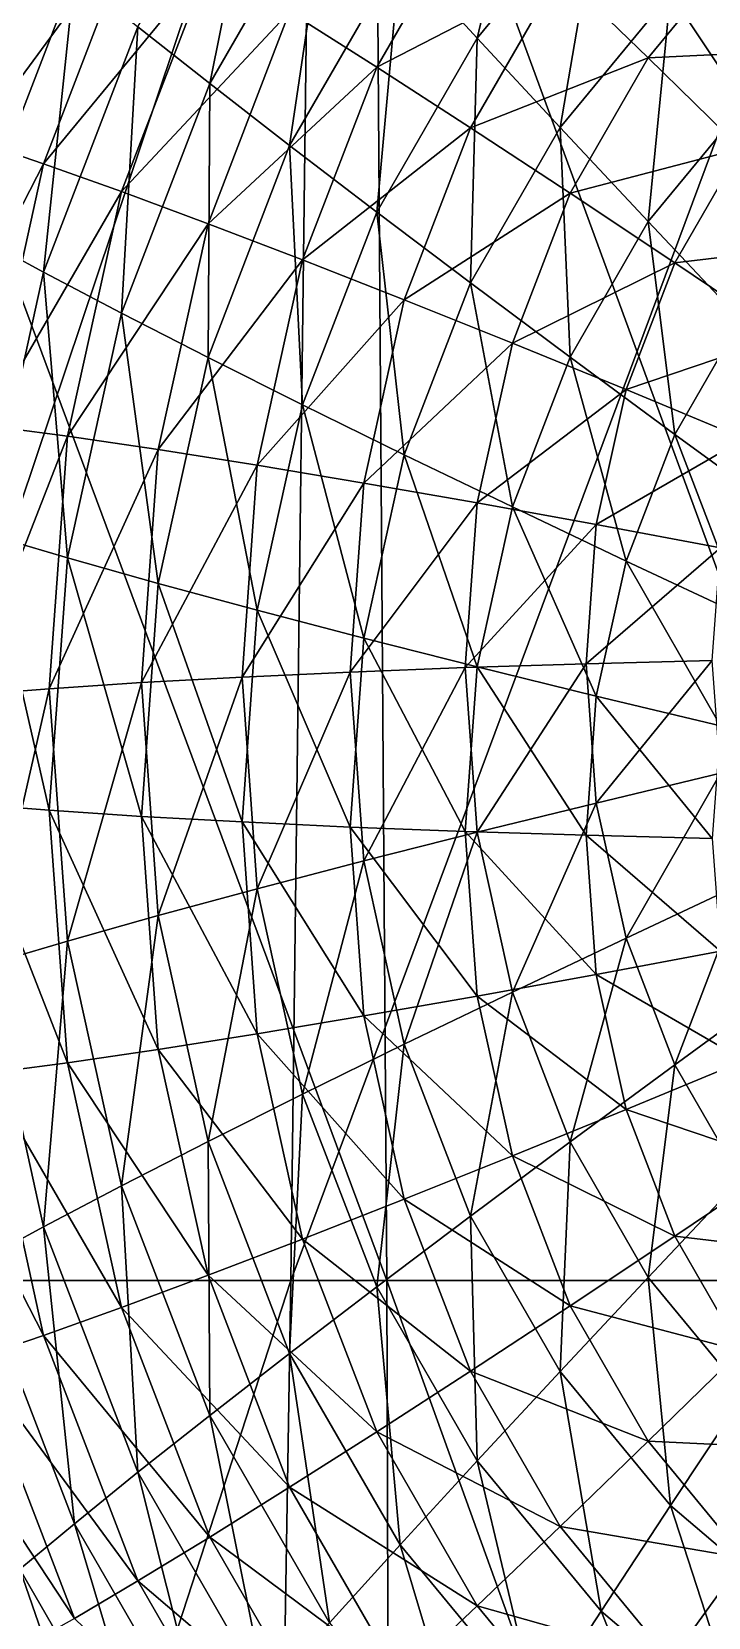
# Model space of a CAD drawing. Header units: metres. Extents: x -4.19 to 4.19, y -6.6 to 2.07.
# Drawn here: x -0.622 to -0.276, y -4.544 to -3.733 of the extents above; entities that cross this region are included whole.
import ezdxf

# ---------------------------------------------------------------- set-up
doc = ezdxf.new("R2010")
doc.units = ezdxf.units.M

msp = doc.modelspace()

# ---------------------------------------------------------------- linework, layer by layer
at = {"layer": 'Cockpit'}
for points in [[(-0.39392, -3.73626, 0.54718), (-0.43334, -3.69329, 0.54574), (-0.36361, -3.60873, 0.56683)], [(-0.39392, -3.73626, 0.54718), (-0.36361, -3.60873, 0.56683), (-0.33054, -3.65939, 0.56635)], [(-0.53073, -3.75956, 0.51597), (-0.56752, -3.73044, 0.50896), (-0.502, -3.61695, 0.53726)], [(-0.53073, -3.75956, 0.51597), (-0.502, -3.61695, 0.53726), (-0.46946, -3.65342, 0.54243)], [(-0.68132, -3.77888, 0.29154), (-0.6, -3.65576, 0.30629), (-0.62791, -3.63996, 0.32618)], [(-0.68132, -3.77888, 0.29154), (-0.65104, -3.78851, 0.27319), (-0.6, -3.65576, 0.30629)], [(-0.65104, -3.78851, 0.27319), (-0.56752, -3.67494, 0.28634), (-0.6, -3.65576, 0.30629)], [(-0.4899, -3.79126, 0.52132), (-0.53073, -3.75956, 0.51597), (-0.46946, -3.65342, 0.54243)], [(-0.4899, -3.79126, 0.52132), (-0.46946, -3.65342, 0.54243), (-0.43334, -3.69329, 0.54574)], [(-0.4899, -3.72284, 0.24688), (-0.44534, -3.75119, 0.22766), (-0.39392, -3.66213, 0.24986)], [(-0.44534, -3.75119, 0.22766), (-0.35151, -3.70273, 0.2288), (-0.39392, -3.66213, 0.24986)], [(-0.35151, -3.782, 0.54672), (-0.39392, -3.73626, 0.54718), (-0.33054, -3.65939, 0.56635)], [(-0.35151, -3.782, 0.54672), (-0.33054, -3.65939, 0.56635), (-0.29495, -3.7134, 0.56383)], [(-0.25711, -3.77036, 0.55929), (-0.29495, -3.7134, 0.56383), (-0.22943, -3.65776, 0.5777)], [(-0.65104, -3.78851, 0.27319), (-0.6158, -3.8005, 0.25504), (-0.56752, -3.67494, 0.28634)], [(-0.65104, -3.83689, 0.46725), (-0.62791, -3.68086, 0.49021), (-0.6, -3.70414, 0.50035)], [(-0.6158, -3.8005, 0.25504), (-0.53073, -3.69735, 0.26649), (-0.56752, -3.67494, 0.28634)], [(-0.35151, -3.70273, 0.2288), (-0.30642, -3.74635, 0.20826), (-0.25711, -3.68655, 0.22317)], [(-0.30642, -3.74635, 0.20826), (-0.21732, -3.74212, 0.20101), (-0.25711, -3.68655, 0.22317)], [(-0.6158, -3.8005, 0.25504), (-0.57588, -3.81478, 0.23721), (-0.53073, -3.69735, 0.26649)], [(-0.57588, -3.81478, 0.23721), (-0.4899, -3.72284, 0.24688), (-0.53073, -3.69735, 0.26649)], [(-0.44534, -3.82532, 0.52498), (-0.4899, -3.79126, 0.52132), (-0.43334, -3.69329, 0.54574)], [(-0.44534, -3.82532, 0.52498), (-0.43334, -3.69329, 0.54574), (-0.39392, -3.73626, 0.54718)], [(-0.6158, -3.85601, 0.47765), (-0.65104, -3.83689, 0.46725), (-0.6, -3.70414, 0.50035)], [(-0.6158, -3.85601, 0.47765), (-0.6, -3.70414, 0.50035), (-0.56752, -3.73044, 0.50896)], [(-0.44534, -3.75119, 0.22766), (-0.39738, -3.7822, 0.20898), (-0.35151, -3.70273, 0.2288)], [(-0.39738, -3.7822, 0.20898), (-0.30642, -3.74635, 0.20826), (-0.35151, -3.70273, 0.2288)], [(-0.30642, -3.83015, 0.54438), (-0.35151, -3.782, 0.54672), (-0.29495, -3.7134, 0.56383)], [(-0.30642, -3.83015, 0.54438), (-0.29495, -3.7134, 0.56383), (-0.25711, -3.77036, 0.55929)], [(-0.57588, -3.81478, 0.23721), (-0.53157, -3.83123, 0.21985), (-0.4899, -3.72284, 0.24688)], [(-0.53157, -3.83123, 0.21985), (-0.44534, -3.75119, 0.22766), (-0.4899, -3.72284, 0.24688)], [(-0.57588, -3.87698, 0.48669), (-0.6158, -3.85601, 0.47765), (-0.56752, -3.73044, 0.50896)], [(-0.57588, -3.87698, 0.48669), (-0.56752, -3.73044, 0.50896), (-0.53073, -3.75956, 0.51597)], [(-0.39738, -3.86146, 0.52691), (-0.44534, -3.82532, 0.52498), (-0.39392, -3.73626, 0.54718)], [(-0.39738, -3.86146, 0.52691), (-0.39392, -3.73626, 0.54718), (-0.35151, -3.782, 0.54672)], [(-0.30642, -3.74635, 0.20826), (-0.25899, -3.79266, 0.18841), (-0.21732, -3.74212, 0.20101)], [(-0.53157, -3.83123, 0.21985), (-0.48322, -3.84972, 0.20309), (-0.44534, -3.75119, 0.22766)], [(-0.48322, -3.84972, 0.20309), (-0.39738, -3.7822, 0.20898), (-0.44534, -3.75119, 0.22766)], [(-0.39738, -3.7822, 0.20898), (-0.34641, -3.81562, 0.19099), (-0.30642, -3.74635, 0.20826)], [(-0.34641, -3.81562, 0.19099), (-0.25899, -3.79266, 0.18841), (-0.30642, -3.74635, 0.20826)], [(-0.53157, -3.89965, 0.49429), (-0.57588, -3.87698, 0.48669), (-0.53073, -3.75956, 0.51597)], [(-0.53157, -3.89965, 0.49429), (-0.53073, -3.75956, 0.51597), (-0.4899, -3.79126, 0.52132)], [(-0.25899, -3.88037, 0.54016), (-0.30642, -3.83015, 0.54438), (-0.25711, -3.77036, 0.55929)], [(-0.48322, -3.84972, 0.20309), (-0.43119, -3.87012, 0.18706), (-0.39738, -3.7822, 0.20898)], [(-0.43119, -3.87012, 0.18706), (-0.34641, -3.81562, 0.19099), (-0.39738, -3.7822, 0.20898)], [(-0.34641, -3.89943, 0.52711), (-0.39738, -3.86146, 0.52691), (-0.35151, -3.782, 0.54672)], [(-0.34641, -3.89943, 0.52711), (-0.35151, -3.782, 0.54672), (-0.30642, -3.83015, 0.54438)], [(-0.68229, -3.92999, 0.23792), (-0.6158, -3.8005, 0.25504), (-0.65104, -3.78851, 0.27319)], [(-0.48322, -3.92385, 0.50041), (-0.53157, -3.89965, 0.49429), (-0.4899, -3.79126, 0.52132)], [(-0.48322, -3.92385, 0.50041), (-0.4899, -3.79126, 0.52132), (-0.44534, -3.82532, 0.52498)], [(-0.34641, -3.81562, 0.19099), (-0.2928, -3.85122, 0.17381), (-0.25899, -3.79266, 0.18841)], [(-0.2928, -3.85122, 0.17381), (-0.2096, -3.84132, 0.1694), (-0.25899, -3.79266, 0.18841)], [(-0.68229, -3.92999, 0.23792), (-0.64536, -3.93433, 0.22167), (-0.6158, -3.8005, 0.25504)], [(-0.64536, -3.93433, 0.22167), (-0.57588, -3.81478, 0.23721), (-0.6158, -3.8005, 0.25504)], [(-0.64536, -3.93433, 0.22167), (-0.60352, -3.93993, 0.20601), (-0.57588, -3.81478, 0.23721)], [(-0.60352, -3.93993, 0.20601), (-0.53157, -3.83123, 0.21985), (-0.57588, -3.81478, 0.23721)], [(-0.43119, -3.87012, 0.18706), (-0.37588, -3.89227, 0.17188), (-0.34641, -3.81562, 0.19099)], [(-0.37588, -3.89227, 0.17188), (-0.2928, -3.85122, 0.17381), (-0.34641, -3.81562, 0.19099)], [(-0.43119, -3.94939, 0.50499), (-0.48322, -3.92385, 0.50041), (-0.44534, -3.82532, 0.52498)], [(-0.43119, -3.94939, 0.50499), (-0.44534, -3.82532, 0.52498), (-0.39738, -3.86146, 0.52691)], [(-0.60352, -3.93993, 0.20601), (-0.55709, -3.94675, 0.19105), (-0.53157, -3.83123, 0.21985)], [(-0.55709, -3.94675, 0.19105), (-0.48322, -3.84972, 0.20309), (-0.53157, -3.83123, 0.21985)], [(-0.2928, -3.93892, 0.52556), (-0.34641, -3.89943, 0.52711), (-0.30642, -3.83015, 0.54438)], [(-0.2928, -3.93892, 0.52556), (-0.30642, -3.83015, 0.54438), (-0.25899, -3.88037, 0.54016)], [(-0.64536, -3.98983, 0.44429), (-0.65104, -3.83689, 0.46725), (-0.6158, -3.85601, 0.47765)], [(-0.2928, -3.85122, 0.17381), (-0.23696, -3.8887, 0.15758), (-0.2096, -3.84132, 0.1694)], [(-0.55709, -3.94675, 0.19105), (-0.50642, -3.95473, 0.17691), (-0.48322, -3.84972, 0.20309)], [(-0.50642, -3.95473, 0.17691), (-0.43119, -3.87012, 0.18706), (-0.48322, -3.84972, 0.20309)], [(-0.37588, -3.89227, 0.17188), (-0.3177, -3.916, 0.15766), (-0.2928, -3.85122, 0.17381)], [(-0.3177, -3.916, 0.15766), (-0.23696, -3.8887, 0.15758), (-0.2928, -3.85122, 0.17381)], [(-0.60352, -4.00213, 0.45549), (-0.64536, -3.98983, 0.44429), (-0.6158, -3.85601, 0.47765)], [(-0.60352, -4.00213, 0.45549), (-0.6158, -3.85601, 0.47765), (-0.57588, -3.87698, 0.48669)], [(-0.37588, -3.97607, 0.508), (-0.43119, -3.94939, 0.50499), (-0.39738, -3.86146, 0.52691)], [(-0.37588, -3.97607, 0.508), (-0.39738, -3.86146, 0.52691), (-0.34641, -3.89943, 0.52711)], [(-0.50642, -3.95473, 0.17691), (-0.45189, -3.96382, 0.1637), (-0.43119, -3.87012, 0.18706)], [(-0.45189, -3.96382, 0.1637), (-0.37588, -3.89227, 0.17188), (-0.43119, -3.87012, 0.18706)], [(-0.55709, -4.01517, 0.46549), (-0.60352, -4.00213, 0.45549), (-0.57588, -3.87698, 0.48669)], [(-0.55709, -4.01517, 0.46549), (-0.57588, -3.87698, 0.48669), (-0.53157, -3.89965, 0.49429)], [(-0.23696, -3.97964, 0.52229), (-0.2928, -3.93892, 0.52556), (-0.25899, -3.88037, 0.54016)], [(-0.45189, -3.96382, 0.1637), (-0.39392, -3.97395, 0.15151), (-0.37588, -3.89227, 0.17188)], [(-0.39392, -3.97395, 0.15151), (-0.3177, -3.916, 0.15766), (-0.37588, -3.89227, 0.17188)], [(-0.3177, -3.916, 0.15766), (-0.25711, -3.94113, 0.14451), (-0.23696, -3.8887, 0.15758)], [(-0.50642, -4.02886, 0.47423), (-0.55709, -4.01517, 0.46549), (-0.53157, -3.89965, 0.49429)], [(-0.50642, -4.02886, 0.47423), (-0.53157, -3.89965, 0.49429), (-0.48322, -3.92385, 0.50041)], [(-0.3177, -4.0037, 0.50941), (-0.37588, -3.97607, 0.508), (-0.34641, -3.89943, 0.52711)], [(-0.3177, -4.0037, 0.50941), (-0.34641, -3.89943, 0.52711), (-0.2928, -3.93892, 0.52556)], [(-0.39392, -3.97395, 0.15151), (-0.33296, -3.98504, 0.14044), (-0.3177, -3.916, 0.15766)], [(-0.33296, -3.98504, 0.14044), (-0.25711, -3.94113, 0.14451), (-0.3177, -3.916, 0.15766)], [(-0.45189, -4.04309, 0.48162), (-0.50642, -4.02886, 0.47423), (-0.48322, -3.92385, 0.50041)], [(-0.45189, -4.04309, 0.48162), (-0.48322, -3.92385, 0.50041), (-0.43119, -3.94939, 0.50499)], [(-0.65532, -4.07235, 0.18726), (-0.60352, -3.93993, 0.20601), (-0.64536, -3.93433, 0.22167)], [(-0.65532, -4.07235, 0.18726), (-0.61283, -4.069, 0.17383), (-0.60352, -3.93993, 0.20601)], [(-0.61283, -4.069, 0.17383), (-0.55709, -3.94675, 0.19105), (-0.60352, -3.93993, 0.20601)], [(-0.25711, -4.03206, 0.50922), (-0.3177, -4.0037, 0.50941), (-0.2928, -3.93892, 0.52556)], [(-0.25711, -4.03206, 0.50922), (-0.2928, -3.93892, 0.52556), (-0.23696, -3.97964, 0.52229)], [(-0.61283, -4.069, 0.17383), (-0.56568, -4.06589, 0.16134), (-0.55709, -3.94675, 0.19105)], [(-0.56568, -4.06589, 0.16134), (-0.50642, -3.95473, 0.17691), (-0.55709, -3.94675, 0.19105)], [(-0.33296, -3.98504, 0.14044), (-0.26946, -3.99701, 0.13058), (-0.25711, -3.94113, 0.14451)], [(-0.56568, -4.06589, 0.16134), (-0.51423, -4.06304, 0.14991), (-0.50642, -3.95473, 0.17691)], [(-0.51423, -4.06304, 0.14991), (-0.45189, -3.96382, 0.1637), (-0.50642, -3.95473, 0.17691)], [(-0.39392, -4.05776, 0.48763), (-0.45189, -4.04309, 0.48162), (-0.43119, -3.94939, 0.50499)], [(-0.39392, -4.05776, 0.48763), (-0.43119, -3.94939, 0.50499), (-0.37588, -3.97607, 0.508)], [(-0.51423, -4.06304, 0.14991), (-0.45886, -4.06047, 0.1396), (-0.45189, -3.96382, 0.1637)], [(-0.45886, -4.06047, 0.1396), (-0.39392, -3.97395, 0.15151), (-0.45189, -3.96382, 0.1637)], [(-0.45886, -4.06047, 0.1396), (-0.4, -4.0582, 0.13051), (-0.39392, -3.97395, 0.15151)], [(-0.4, -4.0582, 0.13051), (-0.33296, -3.98504, 0.14044), (-0.39392, -3.97395, 0.15151)], [(-0.33296, -4.07274, 0.4922), (-0.39392, -4.05776, 0.48763), (-0.37588, -3.97607, 0.508)], [(-0.33296, -4.07274, 0.4922), (-0.37588, -3.97607, 0.508), (-0.3177, -4.0037, 0.50941)], [(-0.4, -4.0582, 0.13051), (-0.33809, -4.05625, 0.12269), (-0.33296, -3.98504, 0.14044)], [(-0.33809, -4.05625, 0.12269), (-0.26946, -3.99701, 0.13058), (-0.33296, -3.98504, 0.14044)], [(-0.61283, -4.1312, 0.4233), (-0.65532, -4.12785, 0.40987), (-0.64536, -3.98983, 0.44429)], [(-0.61283, -4.1312, 0.4233), (-0.64536, -3.98983, 0.44429), (-0.60352, -4.00213, 0.45549)], [(-0.33809, -4.05625, 0.12269), (-0.27361, -4.05463, 0.11621), (-0.26946, -3.99701, 0.13058)], [(-0.56568, -4.13431, 0.43579), (-0.61283, -4.1312, 0.4233), (-0.60352, -4.00213, 0.45549)], [(-0.56568, -4.13431, 0.43579), (-0.60352, -4.00213, 0.45549), (-0.55709, -4.01517, 0.46549)], [(-0.26946, -4.08794, 0.49529), (-0.33296, -4.07274, 0.4922), (-0.3177, -4.0037, 0.50941)], [(-0.26946, -4.08794, 0.49529), (-0.3177, -4.0037, 0.50941), (-0.25711, -4.03206, 0.50922)], [(-0.51423, -4.13716, 0.44722), (-0.56568, -4.13431, 0.43579), (-0.55709, -4.01517, 0.46549)], [(-0.51423, -4.13716, 0.44722), (-0.55709, -4.01517, 0.46549), (-0.50642, -4.02886, 0.47423)], [(-0.45886, -4.13973, 0.45753), (-0.51423, -4.13716, 0.44722), (-0.50642, -4.02886, 0.47423)], [(-0.45886, -4.13973, 0.45753), (-0.50642, -4.02886, 0.47423), (-0.45189, -4.04309, 0.48162)], [(-0.4, -4.142, 0.46663), (-0.45886, -4.13973, 0.45753), (-0.45189, -4.04309, 0.48162)], [(-0.4, -4.142, 0.46663), (-0.45189, -4.04309, 0.48162), (-0.39392, -4.05776, 0.48763)], [(-0.50642, -4.17134, 0.1229), (-0.45886, -4.06047, 0.1396), (-0.51423, -4.06304, 0.14991)], [(-0.50642, -4.17134, 0.1229), (-0.45189, -4.15711, 0.11551), (-0.45886, -4.06047, 0.1396)], [(-0.45189, -4.15711, 0.11551), (-0.4, -4.0582, 0.13051), (-0.45886, -4.06047, 0.1396)], [(-0.45189, -4.15711, 0.11551), (-0.39392, -4.14244, 0.1095), (-0.4, -4.0582, 0.13051)], [(-0.39392, -4.14244, 0.1095), (-0.33809, -4.05625, 0.12269), (-0.4, -4.0582, 0.13051)], [(-0.33809, -4.14395, 0.47444), (-0.4, -4.142, 0.46663), (-0.39392, -4.05776, 0.48763)], [(-0.39392, -4.14244, 0.1095), (-0.33296, -4.12746, 0.10493), (-0.33809, -4.05625, 0.12269)], [(-0.33809, -4.14395, 0.47444), (-0.39392, -4.05776, 0.48763), (-0.33296, -4.07274, 0.4922)], [(-0.33296, -4.12746, 0.10493), (-0.27361, -4.05463, 0.11621), (-0.33809, -4.05625, 0.12269)], [(-0.33296, -4.12746, 0.10493), (-0.26946, -4.11226, 0.10184), (-0.27361, -4.05463, 0.11621)], [(-0.64536, -4.21037, 0.15285), (-0.61283, -4.069, 0.17383), (-0.65532, -4.07235, 0.18726)], [(-0.64536, -4.21037, 0.15285), (-0.60352, -4.19807, 0.14165), (-0.61283, -4.069, 0.17383)], [(-0.60352, -4.19807, 0.14165), (-0.56568, -4.06589, 0.16134), (-0.61283, -4.069, 0.17383)], [(-0.60352, -4.19807, 0.14165), (-0.55709, -4.18503, 0.13164), (-0.56568, -4.06589, 0.16134)], [(-0.55709, -4.18503, 0.13164), (-0.51423, -4.06304, 0.14991), (-0.56568, -4.06589, 0.16134)], [(-0.55709, -4.18503, 0.13164), (-0.50642, -4.17134, 0.1229), (-0.51423, -4.06304, 0.14991)], [(-0.27361, -4.14557, 0.48092), (-0.33809, -4.14395, 0.47444), (-0.33296, -4.07274, 0.4922)], [(-0.27361, -4.14557, 0.48092), (-0.33296, -4.07274, 0.4922), (-0.26946, -4.08794, 0.49529)], [(-0.3177, -4.1965, 0.08772), (-0.26946, -4.11226, 0.10184), (-0.33296, -4.12746, 0.10493)], [(-0.3177, -4.1965, 0.08772), (-0.25711, -4.16814, 0.08791), (-0.26946, -4.11226, 0.10184)], [(-0.60352, -4.26027, 0.39112), (-0.65532, -4.12785, 0.40987), (-0.61283, -4.1312, 0.4233)], [(-0.60352, -4.26027, 0.39112), (-0.64536, -4.26587, 0.37546), (-0.65532, -4.12785, 0.40987)], [(-0.55709, -4.25345, 0.40608), (-0.61283, -4.1312, 0.4233), (-0.56568, -4.13431, 0.43579)], [(-0.55709, -4.25345, 0.40608), (-0.60352, -4.26027, 0.39112), (-0.61283, -4.1312, 0.4233)], [(-0.50642, -4.24547, 0.42022), (-0.56568, -4.13431, 0.43579), (-0.51423, -4.13716, 0.44722)], [(-0.50642, -4.24547, 0.42022), (-0.55709, -4.25345, 0.40608), (-0.56568, -4.13431, 0.43579)], [(-0.37588, -4.22413, 0.08913), (-0.33296, -4.12746, 0.10493), (-0.39392, -4.14244, 0.1095)], [(-0.37588, -4.22413, 0.08913), (-0.3177, -4.1965, 0.08772), (-0.33296, -4.12746, 0.10493)], [(-0.45189, -4.23638, 0.43343), (-0.51423, -4.13716, 0.44722), (-0.45886, -4.13973, 0.45753)], [(-0.45189, -4.23638, 0.43343), (-0.50642, -4.24547, 0.42022), (-0.51423, -4.13716, 0.44722)], [(-0.39392, -4.22625, 0.44562), (-0.45886, -4.13973, 0.45753), (-0.4, -4.142, 0.46663)], [(-0.39392, -4.22625, 0.44562), (-0.45189, -4.23638, 0.43343), (-0.45886, -4.13973, 0.45753)], [(-0.43119, -4.25081, 0.09214), (-0.39392, -4.14244, 0.1095), (-0.45189, -4.15711, 0.11551)], [(-0.43119, -4.25081, 0.09214), (-0.37588, -4.22413, 0.08913), (-0.39392, -4.14244, 0.1095)], [(-0.33296, -4.21516, 0.45669), (-0.4, -4.142, 0.46663), (-0.33809, -4.14395, 0.47444)], [(-0.33296, -4.21516, 0.45669), (-0.39392, -4.22625, 0.44562), (-0.4, -4.142, 0.46663)], [(-0.26946, -4.20319, 0.46655), (-0.33809, -4.14395, 0.47444), (-0.27361, -4.14557, 0.48092)], [(-0.26946, -4.20319, 0.46655), (-0.33296, -4.21516, 0.45669), (-0.33809, -4.14395, 0.47444)], [(-0.48322, -4.27635, 0.09672), (-0.45189, -4.15711, 0.11551), (-0.50642, -4.17134, 0.1229)], [(-0.48322, -4.27635, 0.09672), (-0.43119, -4.25081, 0.09214), (-0.45189, -4.15711, 0.11551)], [(-0.53157, -4.30055, 0.10284), (-0.50642, -4.17134, 0.1229), (-0.55709, -4.18503, 0.13164)], [(-0.53157, -4.30055, 0.10284), (-0.48322, -4.27635, 0.09672), (-0.50642, -4.17134, 0.1229)], [(-0.2928, -4.26128, 0.07157), (-0.25711, -4.16814, 0.08791), (-0.3177, -4.1965, 0.08772)], [(-0.2928, -4.26128, 0.07157), (-0.23696, -4.22056, 0.07484), (-0.25711, -4.16814, 0.08791)], [(-0.57588, -4.32322, 0.11044), (-0.55709, -4.18503, 0.13164), (-0.60352, -4.19807, 0.14165)], [(-0.57588, -4.32322, 0.11044), (-0.53157, -4.30055, 0.10284), (-0.55709, -4.18503, 0.13164)], [(-0.6158, -4.34419, 0.11948), (-0.60352, -4.19807, 0.14165), (-0.64536, -4.21037, 0.15285)], [(-0.6158, -4.34419, 0.11948), (-0.57588, -4.32322, 0.11044), (-0.60352, -4.19807, 0.14165)], [(-0.34641, -4.30077, 0.07002), (-0.3177, -4.1965, 0.08772), (-0.37588, -4.22413, 0.08913)], [(-0.34641, -4.30077, 0.07002), (-0.2928, -4.26128, 0.07157), (-0.3177, -4.1965, 0.08772)], [(-0.25711, -4.25907, 0.45262), (-0.33296, -4.21516, 0.45669), (-0.26946, -4.20319, 0.46655)], [(-0.65104, -4.36331, 0.12988), (-0.6158, -4.34419, 0.11948), (-0.64536, -4.21037, 0.15285)], [(-0.3177, -4.2842, 0.43947), (-0.39392, -4.22625, 0.44562), (-0.33296, -4.21516, 0.45669)], [(-0.25711, -4.25907, 0.45262), (-0.3177, -4.2842, 0.43947), (-0.33296, -4.21516, 0.45669)], [(-0.39738, -4.33873, 0.07022), (-0.37588, -4.22413, 0.08913), (-0.43119, -4.25081, 0.09214)], [(-0.39738, -4.33873, 0.07022), (-0.34641, -4.30077, 0.07002), (-0.37588, -4.22413, 0.08913)], [(-0.25899, -4.31983, 0.05697), (-0.23696, -4.22056, 0.07484), (-0.2928, -4.26128, 0.07157)], [(-0.37588, -4.30793, 0.42525), (-0.45189, -4.23638, 0.43343), (-0.39392, -4.22625, 0.44562)], [(-0.3177, -4.2842, 0.43947), (-0.37588, -4.30793, 0.42525), (-0.39392, -4.22625, 0.44562)], [(-0.43119, -4.33008, 0.41007), (-0.50642, -4.24547, 0.42022), (-0.45189, -4.23638, 0.43343)], [(-0.37588, -4.30793, 0.42525), (-0.43119, -4.33008, 0.41007), (-0.45189, -4.23638, 0.43343)], [(-0.48322, -4.35048, 0.39404), (-0.55709, -4.25345, 0.40608), (-0.50642, -4.24547, 0.42022)], [(-0.43119, -4.33008, 0.41007), (-0.48322, -4.35048, 0.39404), (-0.50642, -4.24547, 0.42022)], [(-0.53157, -4.36897, 0.37728), (-0.60352, -4.26027, 0.39112), (-0.55709, -4.25345, 0.40608)], [(-0.48322, -4.35048, 0.39404), (-0.53157, -4.36897, 0.37728), (-0.55709, -4.25345, 0.40608)], [(-0.44533, -4.37488, 0.07216), (-0.43119, -4.25081, 0.09214), (-0.48322, -4.27635, 0.09672)], [(-0.44533, -4.37488, 0.07216), (-0.39738, -4.33873, 0.07022), (-0.43119, -4.25081, 0.09214)], [(-0.57588, -4.38542, 0.35992), (-0.64536, -4.26587, 0.37546), (-0.60352, -4.26027, 0.39112)], [(-0.53157, -4.36897, 0.37728), (-0.57588, -4.38542, 0.35992), (-0.60352, -4.26027, 0.39112)], [(-0.30642, -4.37004, 0.05275), (-0.2928, -4.26128, 0.07157), (-0.34641, -4.30077, 0.07002)], [(-0.23696, -4.3115, 0.43955), (-0.3177, -4.2842, 0.43947), (-0.25711, -4.25907, 0.45262)], [(-0.30642, -4.37004, 0.05275), (-0.25899, -4.31983, 0.05697), (-0.2928, -4.26128, 0.07157)], [(-0.6158, -4.3997, 0.34209), (-0.68229, -4.27021, 0.35921), (-0.64536, -4.26587, 0.37546)], [(-0.6158, -4.3997, 0.34209), (-0.65104, -4.41169, 0.32394), (-0.68229, -4.27021, 0.35921)], [(-0.57588, -4.38542, 0.35992), (-0.6158, -4.3997, 0.34209), (-0.64536, -4.26587, 0.37546)], [(-0.4899, -4.40894, 0.07581), (-0.48322, -4.27635, 0.09672), (-0.53157, -4.30055, 0.10284)], [(-0.4899, -4.40894, 0.07581), (-0.44533, -4.37488, 0.07216), (-0.48322, -4.27635, 0.09672)], [(-0.2928, -4.34898, 0.42332), (-0.37588, -4.30793, 0.42525), (-0.3177, -4.2842, 0.43947)], [(-0.23696, -4.3115, 0.43955), (-0.2928, -4.34898, 0.42332), (-0.3177, -4.2842, 0.43947)], [(-0.53073, -4.44064, 0.08117), (-0.53157, -4.30055, 0.10284), (-0.57588, -4.32322, 0.11044)], [(-0.53073, -4.44064, 0.08117), (-0.4899, -4.40894, 0.07581), (-0.53157, -4.30055, 0.10284)], [(-0.35151, -4.4182, 0.05041), (-0.34641, -4.30077, 0.07002), (-0.39738, -4.33873, 0.07022)], [(-0.35151, -4.4182, 0.05041), (-0.30642, -4.37004, 0.05275), (-0.34641, -4.30077, 0.07002)], [(-0.34641, -4.38458, 0.40615), (-0.43119, -4.33008, 0.41007), (-0.37588, -4.30793, 0.42525)], [(-0.2928, -4.34898, 0.42332), (-0.34641, -4.38458, 0.40615), (-0.37588, -4.30793, 0.42525)], [(-0.2096, -4.35888, 0.42774), (-0.2928, -4.34898, 0.42332), (-0.23696, -4.3115, 0.43955)], [(-0.25711, -4.42984, 0.03784), (-0.25899, -4.31983, 0.05697), (-0.30642, -4.37004, 0.05275)], [(-0.56752, -4.46976, 0.08817), (-0.57588, -4.32322, 0.11044), (-0.6158, -4.34419, 0.11948)], [(-0.56752, -4.46976, 0.08817), (-0.53073, -4.44064, 0.08117), (-0.57588, -4.32322, 0.11044)], [(-0.39738, -4.418, 0.38815), (-0.48322, -4.35048, 0.39404), (-0.43119, -4.33008, 0.41007)], [(-0.34641, -4.38458, 0.40615), (-0.39738, -4.418, 0.38815), (-0.43119, -4.33008, 0.41007)], [(-0.6, -4.49606, 0.09678), (-0.6158, -4.34419, 0.11948), (-0.65104, -4.36331, 0.12988)], [(-0.6, -4.49606, 0.09678), (-0.56752, -4.46976, 0.08817), (-0.6158, -4.34419, 0.11948)], [(-0.39392, -4.46394, 0.04995), (-0.39738, -4.33873, 0.07022), (-0.44533, -4.37488, 0.07216)], [(-0.39392, -4.46394, 0.04995), (-0.35151, -4.4182, 0.05041), (-0.39738, -4.33873, 0.07022)], [(-0.44533, -4.44901, 0.36947), (-0.53157, -4.36897, 0.37728), (-0.48322, -4.35048, 0.39404)], [(-0.39738, -4.418, 0.38815), (-0.44533, -4.44901, 0.36947), (-0.48322, -4.35048, 0.39404)], [(-0.25899, -4.40754, 0.40872), (-0.34641, -4.38458, 0.40615), (-0.2928, -4.34898, 0.42332)], [(-0.2096, -4.35888, 0.42774), (-0.25899, -4.40754, 0.40872), (-0.2928, -4.34898, 0.42332)], [(-0.62791, -4.51935, 0.10692), (-0.6, -4.49606, 0.09678), (-0.65104, -4.36331, 0.12988)], [(-0.4899, -4.47736, 0.35025), (-0.57588, -4.38542, 0.35992), (-0.53157, -4.36897, 0.37728)], [(-0.44533, -4.44901, 0.36947), (-0.4899, -4.47736, 0.35025), (-0.53157, -4.36897, 0.37728)], [(-0.29495, -4.4868, 0.0333), (-0.30642, -4.37004, 0.05275), (-0.35151, -4.4182, 0.05041)], [(-0.29495, -4.4868, 0.0333), (-0.25711, -4.42984, 0.03784), (-0.30642, -4.37004, 0.05275)], [(-0.43334, -4.50691, 0.05139), (-0.44533, -4.37488, 0.07216), (-0.4899, -4.40894, 0.07581)], [(-0.43334, -4.50691, 0.05139), (-0.39392, -4.46394, 0.04995), (-0.44533, -4.37488, 0.07216)], [(-0.53073, -4.50285, 0.33064), (-0.6158, -4.3997, 0.34209), (-0.57588, -4.38542, 0.35992)], [(-0.4899, -4.47736, 0.35025), (-0.53073, -4.50285, 0.33064), (-0.57588, -4.38542, 0.35992)], [(-0.30642, -4.45385, 0.38887), (-0.39738, -4.418, 0.38815), (-0.34641, -4.38458, 0.40615)], [(-0.25899, -4.40754, 0.40872), (-0.30642, -4.45385, 0.38887), (-0.34641, -4.38458, 0.40615)], [(-0.56752, -4.52526, 0.31079), (-0.65104, -4.41169, 0.32394), (-0.6158, -4.3997, 0.34209)], [(-0.53073, -4.50285, 0.33064), (-0.56752, -4.52526, 0.31079), (-0.6158, -4.3997, 0.34209)], [(-0.46946, -4.54678, 0.0547), (-0.4899, -4.40894, 0.07581), (-0.53073, -4.44064, 0.08117)], [(-0.46946, -4.54678, 0.0547), (-0.43334, -4.50691, 0.05139), (-0.4899, -4.40894, 0.07581)], [(-0.21732, -4.45808, 0.39612), (-0.30642, -4.45385, 0.38887), (-0.25899, -4.40754, 0.40872)], [(-0.6, -4.54444, 0.29084), (-0.68132, -4.42132, 0.30559), (-0.65104, -4.41169, 0.32394)], [(-0.56752, -4.52526, 0.31079), (-0.6, -4.54444, 0.29084), (-0.65104, -4.41169, 0.32394)], [(-0.35151, -4.49747, 0.36834), (-0.44533, -4.44901, 0.36947), (-0.39738, -4.418, 0.38815)], [(-0.30642, -4.45385, 0.38887), (-0.35151, -4.49747, 0.36834), (-0.39738, -4.418, 0.38815)], [(-0.33054, -4.54081, 0.03078), (-0.35151, -4.4182, 0.05041), (-0.39392, -4.46394, 0.04995)], [(-0.33054, -4.54081, 0.03078), (-0.29495, -4.4868, 0.0333), (-0.35151, -4.4182, 0.05041)], [(-0.6, -4.54444, 0.29084), (-0.62791, -4.56024, 0.27095), (-0.68132, -4.42132, 0.30559)], [(-0.22943, -4.54244, 0.01943), (-0.25711, -4.42984, 0.03784), (-0.29495, -4.4868, 0.0333)], [(-0.502, -4.58325, 0.05988), (-0.53073, -4.44064, 0.08117), (-0.56752, -4.46976, 0.08817)], [(-0.502, -4.58325, 0.05988), (-0.46946, -4.54678, 0.0547), (-0.53073, -4.44064, 0.08117)], [(-0.39392, -4.53807, 0.34727), (-0.4899, -4.47736, 0.35025), (-0.44533, -4.44901, 0.36947)], [(-0.35151, -4.49747, 0.36834), (-0.39392, -4.53807, 0.34727), (-0.44533, -4.44901, 0.36947)], [(-0.25711, -4.51365, 0.37396), (-0.35151, -4.49747, 0.36834), (-0.30642, -4.45385, 0.38887)], [(-0.21732, -4.45808, 0.39612), (-0.25711, -4.51365, 0.37396), (-0.30642, -4.45385, 0.38887)], [(-0.36361, -4.59147, 0.0303), (-0.39392, -4.46394, 0.04995), (-0.43334, -4.50691, 0.05139)], [(-0.36361, -4.59147, 0.0303), (-0.33054, -4.54081, 0.03078), (-0.39392, -4.46394, 0.04995)], [(-0.53073, -4.61604, 0.06686), (-0.56752, -4.46976, 0.08817), (-0.6, -4.49606, 0.09678)], [(-0.53073, -4.61604, 0.06686), (-0.502, -4.58325, 0.05988), (-0.56752, -4.46976, 0.08817)], [(-0.43334, -4.57533, 0.32583), (-0.53073, -4.50285, 0.33064), (-0.4899, -4.47736, 0.35025)], [(-0.39392, -4.53807, 0.34727), (-0.43334, -4.57533, 0.32583), (-0.4899, -4.47736, 0.35025)], [(-0.25711, -4.60317, 0.01524), (-0.29495, -4.4868, 0.0333), (-0.33054, -4.54081, 0.03078)], [(-0.25711, -4.60317, 0.01524), (-0.22943, -4.54244, 0.01943), (-0.29495, -4.4868, 0.0333)], [(-0.55542, -4.64491, 0.07562), (-0.6, -4.49606, 0.09678), (-0.62791, -4.51935, 0.10692)], [(-0.55542, -4.64491, 0.07562), (-0.53073, -4.61604, 0.06686), (-0.6, -4.49606, 0.09678)], [(-0.29495, -4.56607, 0.35123), (-0.39392, -4.53807, 0.34727), (-0.35151, -4.49747, 0.36834)], [(-0.25711, -4.51365, 0.37396), (-0.29495, -4.56607, 0.35123), (-0.35151, -4.49747, 0.36834)], [(-0.46946, -4.60898, 0.30418), (-0.56752, -4.52526, 0.31079), (-0.53073, -4.50285, 0.33064)], [(-0.43334, -4.57533, 0.32583), (-0.46946, -4.60898, 0.30418), (-0.53073, -4.50285, 0.33064)], [(-0.39392, -4.63839, 0.03186), (-0.43334, -4.50691, 0.05139), (-0.46946, -4.54678, 0.0547)], [(-0.39392, -4.63839, 0.03186), (-0.36361, -4.59147, 0.0303), (-0.43334, -4.50691, 0.05139)], [(-0.2, -4.56215, 0.36187), (-0.29495, -4.56607, 0.35123), (-0.25711, -4.51365, 0.37396)], [(-0.57588, -4.66963, 0.08607), (-0.62791, -4.51935, 0.10692), (-0.65104, -4.53944, 0.11853)], [(-0.57588, -4.66963, 0.08607), (-0.55542, -4.64491, 0.07562), (-0.62791, -4.51935, 0.10692)], [(-0.502, -4.63875, 0.28249), (-0.6, -4.54444, 0.29084), (-0.56752, -4.52526, 0.31079)], [(-0.46946, -4.60898, 0.30418), (-0.502, -4.63875, 0.28249), (-0.56752, -4.52526, 0.31079)], [(-0.59195, -4.69002, 0.09813), (-0.65104, -4.53944, 0.11853), (-0.66921, -4.55619, 0.1315)], [(-0.59195, -4.69002, 0.09813), (-0.57588, -4.66963, 0.08607), (-0.65104, -4.53944, 0.11853)], [(-0.33054, -4.61494, 0.3281), (-0.43334, -4.57533, 0.32583), (-0.39392, -4.53807, 0.34727)], [(-0.29495, -4.56607, 0.35123), (-0.33054, -4.61494, 0.3281), (-0.39392, -4.53807, 0.34727)], [(-0.28284, -4.66007, 0.0132), (-0.33054, -4.54081, 0.03078), (-0.36361, -4.59147, 0.0303)], [(-0.28284, -4.66007, 0.0132), (-0.25711, -4.60317, 0.01524), (-0.33054, -4.54081, 0.03078)]]:
    msp.add_3dface(points, dxfattribs=at)
at = {"layer": 'Hull 2'}
for points in [[(-0.47879, -3.53172, 0.45609), (-0.76119, -4.37172, 0.16314), (-0.76503, -3.53172, 0.33387)], [(-0.47879, -3.53172, 0.45609), (-0.4892, -4.37172, 0.24486), (-0.76119, -4.37172, 0.16314)], [(-0.75276, -3.53172, -0.46503), (-0.44018, -4.37172, -0.55349), (-0.44608, -3.53172, -0.65879)], [(-0.75276, -3.53172, -0.46503), (-0.74281, -4.37172, -0.36441), (-0.44018, -4.37172, -0.55349)], [(-0.17619, -3.53172, 0.63574), (-0.4892, -4.37172, 0.24486), (-0.47879, -3.53172, 0.45609)], [(-0.17619, -3.53172, 0.63574), (-0.1927, -4.37172, 0.40964), (-0.4892, -4.37172, 0.24486)], [(-0.44608, -3.53172, -0.65879), (-0.13756, -4.37172, -0.74257), (-0.1394, -3.53172, -0.85255)], [(-0.44608, -3.53172, -0.65879), (-0.44018, -4.37172, -0.55349), (-0.13756, -4.37172, -0.74257)], [(-0.4892, -4.37172, 0.24486), (-0.76289, -5.21172, 0), (-0.76119, -4.37172, 0.16314)], [(-0.4892, -4.37172, 0.24486), (-0.50312, -5.21172, 0.04375), (-0.76289, -5.21172, 0)], [(-0.74281, -4.37172, -0.36441), (-0.4375, -5.21172, -0.4375), (-0.44018, -4.37172, -0.55349)], [(-0.74281, -4.37172, -0.36441), (-0.73828, -5.21172, -0.25703), (-0.4375, -5.21172, -0.4375)], [(-0.1927, -4.37172, 0.40964), (-0.50312, -5.21172, 0.04375), (-0.4892, -4.37172, 0.24486)], [(-0.1927, -4.37172, 0.40964), (-0.21055, -5.21172, 0.19687), (-0.50312, -5.21172, 0.04375)], [(-0.44018, -4.37172, -0.55349), (-0.13672, -5.21172, -0.61797), (-0.13756, -4.37172, -0.74257)], [(-0.44018, -4.37172, -0.55349), (-0.4375, -5.21172, -0.4375), (-0.13672, -5.21172, -0.61797)]]:
    msp.add_3dface(points, dxfattribs=at)

doc.saveas('drawing.dxf')
